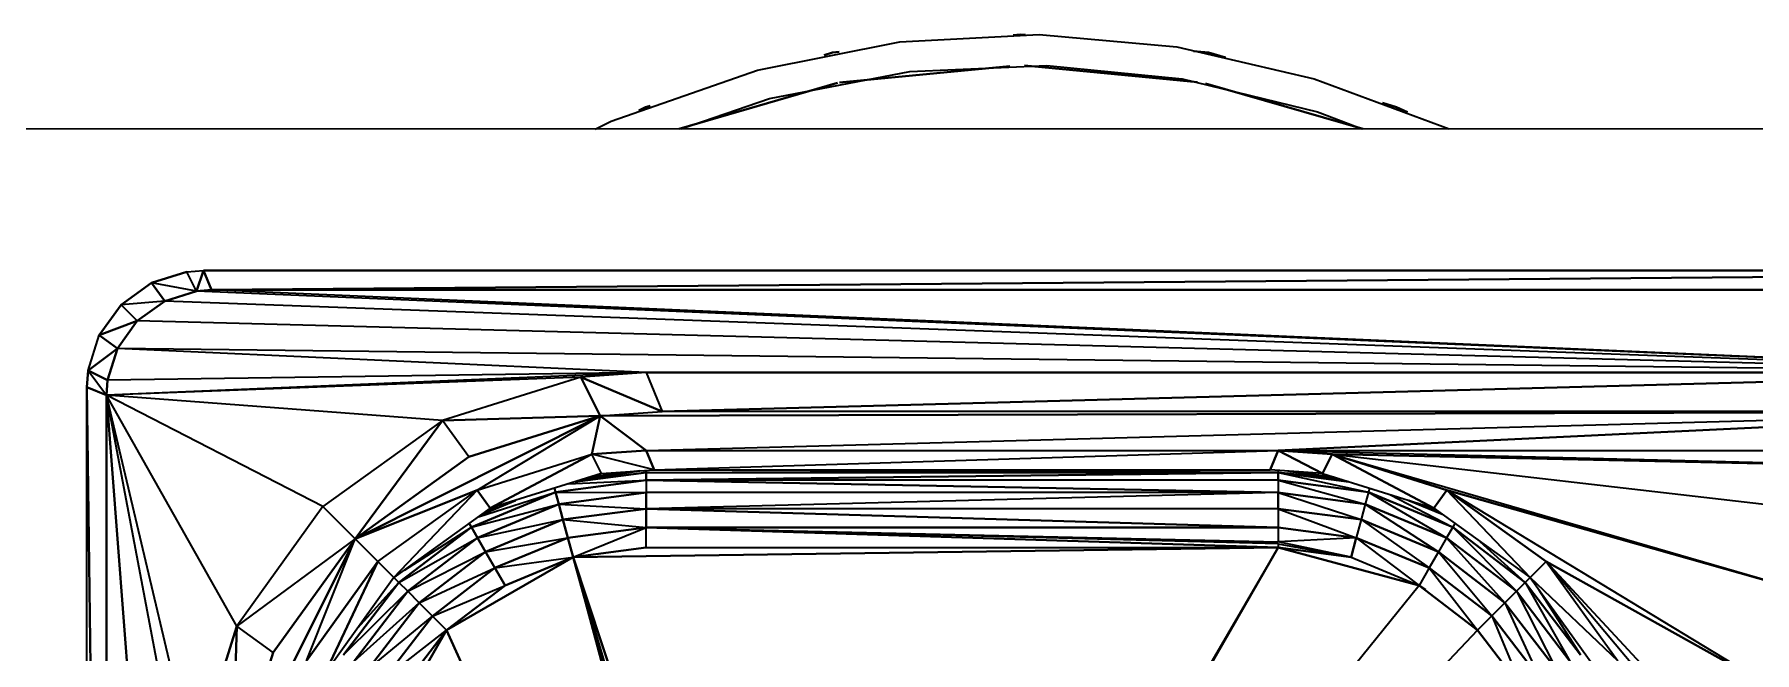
# Model space of a CAD drawing. Header units: millimetres. Extents: x -234375 to -184638, y -91483 to -70216.
# Drawn here: x -230122.8 to -229682.9, y -73634.1 to -73476 of the extents above; entities that cross this region are included whole.
import ezdxf

# ---------------------------------------------------------------- set-up
doc = ezdxf.new("R2010")
doc.units = ezdxf.units.MM
doc.header["$MEASUREMENT"] = 0
doc.layers.add('New_Drawing & Figure_Pen_No__7', color=7, linetype='Continuous', lineweight=35)

msp = doc.modelspace()

# ---------------------------------------------------------------- linework, layer by layer
at = {"layer": 'New_Drawing & Figure_Pen_No__7', "color": 7, "linetype": 'Continuous', "lineweight": 35}
for p, q in [((-229869.36, -73476.11), (-229870.7, -73475.98)), ((-229870.7, -73475.98), (-229869.36, -73476.11)), ((-229822.6, -73480.63), (-229826.43, -73480.26)), ((-229826.43, -73480.26), (-229822.6, -73480.63)), ((-229916.99, -73488.29), (-229873.42, -73484.07)), ((-229873.42, -73484.07), (-229916.99, -73488.29)), ((-229869.63, -73483.91), (-229825.41, -73488.19)), ((-229825.41, -73488.19), (-229869.63, -73483.91)), ((-229957.96, -73500.17), (-229917.47, -73488.39)), ((-229917.47, -73488.39), (-229957.96, -73500.17)), ((-229823.36, -73488.52), (-229783.14, -73500.17)), ((-229783.14, -73500.17), (-229823.36, -73488.52)), ((-228699.61, -73500.12), (-230739.68, -73500.21)), ((-230092.87, -73539.49), (-230100.68, -73545.11)), ((-230100.68, -73545.11), (-230092.87, -73539.49)), ((-230092.9, -73539.52), (-230092.87, -73539.49)), ((-230092.87, -73539.49), (-230092.9, -73539.52)), ((-230092.87, -73539.49), (-230083.84, -73536.67)), ((-230083.84, -73536.67), (-230092.87, -73539.49)), ((-230081.37, -73541.61), (-230092.87, -73539.49)), ((-230089.51, -73544.16), (-230092.87, -73539.49)), ((-230081.37, -73541.61), (-230092.87, -73539.49)), ((-230092.87, -73539.49), (-230089.51, -73544.16)), ((-230083.84, -73536.67), (-230079.58, -73536.37)), ((-230083.84, -73536.67), (-230079.58, -73536.37)), ((-230081.37, -73541.61), (-230083.84, -73536.67)), ((-230081.37, -73541.61), (-230083.84, -73536.67)), ((-230081.37, -73541.61), (-230079.58, -73536.37)), ((-230079.58, -73536.37), (-230081.37, -73541.61)), ((-230079.58, -73536.37), (-229482.76, -73536.34)), ((-229482.76, -73536.34), (-230079.58, -73536.37)), ((-230077.52, -73541.34), (-230079.58, -73536.37)), ((-230021.84, -73536.39), (-230079.58, -73536.37)), ((-230079.58, -73536.37), (-230021.84, -73536.39)), ((-230079.58, -73536.37), (-230077.52, -73541.34)), ((-230077.52, -73541.34), (-229482.76, -73536.34)), ((-229482.76, -73536.34), (-230077.52, -73541.34)), ((-230089.51, -73544.16), (-230081.37, -73541.61)), ((-230081.37, -73541.61), (-230089.51, -73544.16)), ((-230081.37, -73541.61), (-230077.52, -73541.34)), ((-230077.52, -73541.34), (-230081.37, -73541.61)), ((-229591.03, -73562.45), (-230081.37, -73541.61)), ((-229591.03, -73562.45), (-230081.37, -73541.61)), ((-229484.82, -73541.31), (-230077.52, -73541.34)), ((-230077.52, -73541.34), (-229484.82, -73541.31)), ((-229591.03, -73562.45), (-230077.52, -73541.34)), ((-229591.03, -73562.45), (-230077.52, -73541.34)), ((-230106.3, -73552.92), (-230100.68, -73545.11)), ((-230100.68, -73545.11), (-230106.3, -73552.92)), ((-230089.51, -73544.16), (-230100.68, -73545.11)), ((-230089.51, -73544.16), (-230100.68, -73545.11)), ((-230100.68, -73545.11), (-230096.56, -73549.23)), ((-230096.56, -73549.23), (-230100.68, -73545.11)), ((-230096.56, -73549.23), (-230089.51, -73544.16)), ((-230089.51, -73544.16), (-230096.56, -73549.23)), ((-229591.03, -73562.45), (-230089.51, -73544.16)), ((-229591.03, -73562.45), (-230089.51, -73544.16)), ((-230096.56, -73549.23), (-230106.3, -73552.92)), ((-230106.3, -73552.92), (-230096.56, -73549.23)), ((-230101.63, -73556.28), (-230096.56, -73549.23)), ((-230096.56, -73549.23), (-230101.63, -73556.28)), ((-229591.03, -73562.45), (-230096.56, -73549.23)), ((-229591.03, -73562.45), (-230096.56, -73549.23)), ((-230109.12, -73561.95), (-230106.3, -73552.92)), ((-230109.12, -73561.95), (-230106.3, -73552.92)), ((-230109.12, -73561.95), (-230101.63, -73556.28)), ((-230101.63, -73556.28), (-230109.12, -73561.95)), ((-230106.3, -73552.92), (-230101.63, -73556.28)), ((-230101.63, -73556.28), (-230106.3, -73552.92)), ((-230104.17, -73564.42), (-230101.63, -73556.28)), ((-230101.63, -73556.28), (-230104.17, -73564.42)), ((-229966.43, -73562.47), (-230101.63, -73556.28)), ((-229591.03, -73562.45), (-230101.63, -73556.28)), ((-229966.43, -73562.47), (-230101.63, -73556.28)), ((-229591.03, -73562.45), (-230101.63, -73556.28)), ((-230109.42, -73566.21), (-230109.12, -73561.95)), ((-230109.12, -73561.95), (-230109.42, -73566.21)), ((-230109.12, -73561.95), (-230104.17, -73564.42)), ((-230109.12, -73561.95), (-230104.45, -73568.27)), ((-230109.12, -73561.95), (-230104.45, -73568.27)), ((-230104.17, -73564.42), (-230109.12, -73561.95)), ((-229966.43, -73562.47), (-230104.45, -73568.27)), ((-229966.43, -73562.47), (-230104.45, -73568.27)), ((-229983.13, -73563.67), (-230104.45, -73568.27)), ((-229983.13, -73563.67), (-230104.45, -73568.27)), ((-230104.45, -73568.27), (-230104.17, -73564.42)), ((-230104.17, -73564.42), (-230104.45, -73568.27)), ((-229966.43, -73562.47), (-230104.17, -73564.42)), ((-229966.43, -73562.47), (-230104.17, -73564.42)), ((-229983.13, -73563.67), (-230018.48, -73574.7)), ((-229983.13, -73563.67), (-230018.48, -73574.7)), ((-229966.43, -73562.47), (-229983.13, -73563.67)), ((-229966.43, -73562.47), (-229983.13, -73563.67)), ((-229978.17, -73573.56), (-229983.13, -73563.67)), ((-229962.31, -73572.42), (-229983.13, -73563.67)), ((-229983.13, -73563.67), (-229962.31, -73572.42)), ((-229983.13, -73563.67), (-229978.17, -73573.56)), ((-229591.03, -73562.45), (-229966.43, -73562.47)), ((-229966.43, -73562.47), (-229591.03, -73562.45)), ((-229966.43, -73562.47), (-229962.31, -73572.42)), ((-229966.43, -73562.47), (-229962.31, -73572.42)), ((-229962.31, -73572.42), (-229591.03, -73562.45)), ((-229591.03, -73562.45), (-229962.31, -73572.42)), ((-230104.43, -73942.13), (-230109.42, -73566.21)), ((-230109.41, -73944.19), (-230109.42, -73566.21)), ((-230109.42, -73566.21), (-230104.45, -73568.27)), ((-230109.42, -73566.21), (-230104.43, -73942.13)), ((-230109.41, -73944.19), (-230109.42, -73566.21)), ((-230104.45, -73568.27), (-230109.42, -73566.21)), ((-230018.48, -73574.7), (-230104.45, -73568.27)), ((-230049.08, -73596.71), (-230104.45, -73568.27)), ((-230018.48, -73574.7), (-230104.45, -73568.27)), ((-230104.45, -73568.27), (-230104.43, -73942.13)), ((-230083.31, -73679.35), (-230104.45, -73568.27)), ((-230083.3, -73840.99), (-230104.45, -73568.27)), ((-230082.11, -73662.66), (-230104.45, -73568.27)), ((-230083.31, -73679.35), (-230104.45, -73568.27)), ((-230071.08, -73627.31), (-230104.45, -73568.27)), ((-230082.11, -73662.66), (-230104.45, -73568.27)), ((-230049.08, -73596.71), (-230104.45, -73568.27)), ((-230071.08, -73627.31), (-230104.45, -73568.27)), ((-230104.43, -73942.13), (-230104.45, -73568.27)), ((-230104.45, -73568.27), (-230083.3, -73840.99)), ((-230018.48, -73574.7), (-230049.08, -73596.71)), ((-230018.48, -73574.7), (-230049.08, -73596.71)), ((-229978.17, -73573.56), (-230040.84, -73604.95)), ((-230040.84, -73604.95), (-229978.17, -73573.56)), ((-230018.48, -73574.7), (-230040.84, -73604.95)), ((-230040.84, -73604.95), (-230018.48, -73574.7)), ((-230018.48, -73574.7), (-229978.17, -73573.56)), ((-229978.17, -73573.56), (-230018.48, -73574.7)), ((-230011.76, -73584.04), (-230018.48, -73574.7)), ((-230011.76, -73584.04), (-230018.48, -73574.7)), ((-229978.17, -73573.56), (-230011.76, -73584.04)), ((-230011.76, -73584.04), (-229978.17, -73573.56)), ((-230009.62, -73592.51), (-229978.17, -73573.56)), ((-230009.62, -73592.51), (-229978.17, -73573.56)), ((-229978.17, -73573.56), (-229980.28, -73583.36)), ((-229980.28, -73583.36), (-229978.17, -73573.56)), ((-229595.15, -73572.4), (-229978.17, -73573.56)), ((-229978.17, -73573.56), (-229595.15, -73572.4)), ((-229978.17, -73573.56), (-229962.31, -73572.42)), ((-229978.17, -73573.56), (-229962.31, -73572.42)), ((-229966.43, -73582.37), (-229978.17, -73573.56)), ((-229978.17, -73573.56), (-229966.43, -73582.37)), ((-229966.43, -73582.37), (-229595.15, -73572.4)), ((-229966.43, -73582.37), (-229595.15, -73572.4)), ((-229595.15, -73572.4), (-229962.31, -73572.42)), ((-229595.15, -73572.4), (-229962.31, -73572.42)), ((-229804.79, -73582.36), (-229595.15, -73572.4)), ((-229595.15, -73572.4), (-229804.79, -73582.36)), ((-230009.62, -73592.51), (-229980.28, -73583.36)), ((-230009.62, -73592.51), (-229980.28, -73583.36)), ((-230006.26, -73597.18), (-229980.28, -73583.36)), ((-229980.28, -73583.36), (-230006.26, -73597.18)), ((-229966.43, -73582.37), (-229980.28, -73583.36)), ((-229980.28, -73583.36), (-229966.43, -73582.37)), ((-229977.81, -73588.3), (-229980.28, -73583.36)), ((-229964.37, -73587.34), (-229980.28, -73583.36)), ((-229964.37, -73587.34), (-229980.28, -73583.36)), ((-229977.81, -73588.3), (-229980.28, -73583.36)), ((-229966.43, -73582.37), (-229804.79, -73582.36)), ((-229966.43, -73582.37), (-229804.79, -73582.36)), ((-229966.43, -73582.37), (-229964.37, -73587.34)), ((-229964.37, -73587.34), (-229966.43, -73582.37)), ((-229964.37, -73587.34), (-229804.79, -73582.36)), ((-229964.37, -73587.34), (-229804.79, -73582.36)), ((-229806.85, -73587.33), (-229804.79, -73582.36)), ((-229804.79, -73582.36), (-229806.85, -73587.33)), ((-229804.79, -73582.36), (-229591.03, -73582.35)), ((-229804.79, -73582.36), (-229591.03, -73582.35)), ((-229804.79, -73582.36), (-229619.87, -73586.99)), ((-229804.79, -73582.36), (-229790.94, -73583.35)), ((-229804.79, -73582.36), (-229619.87, -73586.99)), ((-229790.94, -73583.35), (-229804.79, -73582.36)), ((-229804.79, -73582.36), (-229793.42, -73588.3)), ((-229793.42, -73588.3), (-229804.79, -73582.36)), ((-229793.42, -73588.3), (-229790.94, -73583.35)), ((-229790.94, -73583.35), (-229793.42, -73588.3)), ((-229761.61, -73592.5), (-229790.94, -73583.35)), ((-229790.94, -73583.35), (-229764.97, -73597.17)), ((-229764.97, -73597.17), (-229790.94, -73583.35)), ((-229790.94, -73583.35), (-229665.12, -73619.87)), ((-229790.94, -73583.35), (-229761.61, -73592.5)), ((-229790.94, -73583.35), (-229645.41, -73600.16)), ((-229790.94, -73583.35), (-229665.12, -73619.87)), ((-229790.94, -73583.35), (-229619.87, -73586.99)), ((-229790.94, -73583.35), (-229645.41, -73600.16)), ((-229619.87, -73586.99), (-229790.94, -73583.35)), ((-230011.76, -73584.04), (-230040.84, -73604.95)), ((-230040.84, -73604.95), (-230011.76, -73584.04)), ((-229983.48, -73590.07), (-229968.1, -73587.61)), ((-229968.1, -73587.61), (-229983.48, -73590.07)), ((-229980.77, -73589.23), (-229968.9, -73587.66)), ((-229968.9, -73587.66), (-229980.77, -73589.23)), ((-229980.77, -73589.23), (-229968.9, -73587.66)), ((-229968.9, -73587.66), (-229980.77, -73589.23)), ((-229968.9, -73587.66), (-229980.76, -73589.23)), ((-229980.76, -73589.23), (-229968.9, -73587.66)), ((-229977.81, -73588.3), (-229964.37, -73587.34)), ((-229966.43, -73588.02), (-229966.43, -73587.34)), ((-229966.43, -73587.34), (-229966.43, -73588.02)), ((-229966.43, -73588.02), (-229966.43, -73587.34)), ((-229964.37, -73587.34), (-229806.85, -73587.33)), ((-229964.37, -73587.34), (-229806.85, -73587.33)), ((-229804.79, -73588.01), (-229964.37, -73587.35)), ((-229964.37, -73587.35), (-229804.79, -73588.01)), ((-229793.42, -73588.3), (-229806.85, -73587.33)), ((-229804.79, -73587.33), (-229804.79, -73588.01)), ((-229804.79, -73587.33), (-229804.79, -73588.01)), ((-229802.32, -73587.66), (-229790.46, -73589.22)), ((-229790.46, -73589.22), (-229802.32, -73587.66)), ((-229802.32, -73587.66), (-229790.46, -73589.22)), ((-229802.32, -73587.66), (-229790.46, -73589.22)), ((-229790.46, -73589.22), (-229802.32, -73587.66)), ((-229977.81, -73588.3), (-230006.26, -73597.18)), ((-229989.82, -73592.05), (-229989.56, -73593.05)), ((-229989.56, -73593.05), (-229989.82, -73592.05)), ((-229989.82, -73592.05), (-229989.56, -73593.05)), ((-229989.82, -73592.05), (-229989.56, -73593.05)), ((-229989.56, -73593.05), (-229966.43, -73590)), ((-229966.43, -73590), (-229989.56, -73593.05)), ((-229966.43, -73590), (-229989.56, -73593.05)), ((-229989.56, -73593.05), (-229966.43, -73590)), ((-229986.29, -73590.95), (-229966.43, -73590)), ((-229986.29, -73590.95), (-229966.43, -73590)), ((-229984.52, -73590.4), (-229966.43, -73588.02)), ((-229984.52, -73590.4), (-229966.43, -73588.02)), ((-229966.43, -73588.02), (-229984.52, -73590.4)), ((-229966.43, -73588.02), (-229984.52, -73590.4)), ((-229966.43, -73588.02), (-229804.79, -73588.01)), ((-229966.43, -73588.02), (-229804.79, -73588.01)), ((-229966.43, -73590), (-229804.79, -73588.01)), ((-229804.79, -73588.01), (-229966.43, -73590)), ((-229966.43, -73588.02), (-229966.43, -73590)), ((-229966.43, -73590), (-229966.43, -73588.02)), ((-229966.43, -73588.02), (-229966.43, -73590)), ((-229966.43, -73590), (-229966.43, -73593.17)), ((-229804.79, -73590), (-229966.43, -73590)), ((-229966.43, -73590), (-229804.79, -73593.16)), ((-229804.79, -73593.16), (-229966.43, -73590)), ((-229966.43, -73590), (-229966.43, -73593.17)), ((-229966.43, -73590), (-229966.43, -73593.17)), ((-229804.79, -73590), (-229966.43, -73590)), ((-229804.79, -73588.01), (-229804.79, -73590)), ((-229804.79, -73588.01), (-229781.67, -73593.04)), ((-229786.7, -73590.39), (-229804.79, -73588.01)), ((-229804.79, -73588.01), (-229781.67, -73593.04)), ((-229804.79, -73588.01), (-229786.7, -73590.39)), ((-229804.79, -73588.01), (-229789.17, -73589.62)), ((-229789.17, -73589.62), (-229804.79, -73588.01)), ((-229804.79, -73590), (-229804.79, -73588.01)), ((-229804.79, -73590), (-229781.67, -73593.04)), ((-229804.79, -73590), (-229804.79, -73593.16)), ((-229804.79, -73590), (-229782.49, -73596.09)), ((-229781.67, -73593.04), (-229804.79, -73590)), ((-229804.79, -73590), (-229782.49, -73596.09)), ((-229804.79, -73590), (-229804.79, -73593.16)), ((-229793.42, -73588.3), (-229764.97, -73597.17)), ((-229781.4, -73592.04), (-229781.67, -73593.04)), ((-229781.4, -73592.04), (-229781.67, -73593.04)), ((-230049.08, -73596.71), (-230071.08, -73627.31)), ((-230049.08, -73596.71), (-230071.08, -73627.31)), ((-230040.84, -73604.95), (-230049.08, -73596.71)), ((-230040.84, -73604.95), (-230049.08, -73596.71)), ((-230009.62, -73592.51), (-230040.84, -73604.95)), ((-230040.84, -73604.95), (-230009.62, -73592.51)), ((-230035.01, -73610.77), (-230009.62, -73592.51)), ((-230035.01, -73610.77), (-230009.62, -73592.51)), ((-230030.89, -73614.89), (-230009.62, -73592.51)), ((-230009.62, -73592.51), (-230030.89, -73614.89)), ((-230011.1, -73601.98), (-229989.56, -73593.05)), ((-229989.56, -73593.05), (-230011.1, -73601.98)), ((-229989.56, -73593.05), (-230011.1, -73601.98)), ((-230011.1, -73601.98), (-229989.56, -73593.05)), ((-230011.1, -73601.98), (-229988.74, -73596.1)), ((-230011.1, -73601.98), (-229988.74, -73596.1)), ((-230006.26, -73597.18), (-230009.62, -73592.51)), ((-230009.62, -73592.51), (-230006.26, -73597.18)), ((-230009.52, -73604.71), (-229988.74, -73596.1)), ((-230009.52, -73604.71), (-229988.74, -73596.1)), ((-229988.74, -73596.1), (-230009.52, -73604.71)), ((-229988.74, -73596.1), (-230009.52, -73604.71)), ((-230009.28, -73599.35), (-229989.56, -73593.05)), ((-230009.28, -73599.35), (-229989.56, -73593.05)), ((-230008.41, -73598.73), (-229999.85, -73595.18)), ((-230008.41, -73598.73), (-229999.85, -73595.18)), ((-229999.85, -73595.18), (-230008.41, -73598.73)), ((-229999.85, -73595.18), (-230008.41, -73598.73)), ((-230006.64, -73597.45), (-230004.41, -73596.6)), ((-230006.64, -73597.45), (-230004.41, -73596.6)), ((-229988.74, -73596.1), (-229989.56, -73593.05)), ((-229989.56, -73593.05), (-229988.74, -73596.1)), ((-229989.56, -73593.05), (-229988.74, -73596.1)), ((-229989.56, -73593.05), (-229988.74, -73596.1)), ((-229989.56, -73593.05), (-229966.43, -73593.17)), ((-229989.56, -73593.05), (-229966.43, -73593.17)), ((-229988.74, -73596.1), (-229966.43, -73593.17)), ((-229988.74, -73596.1), (-229966.43, -73593.17)), ((-229966.43, -73593.17), (-229988.74, -73596.1)), ((-229966.43, -73593.17), (-229988.74, -73596.1)), ((-229988.74, -73596.1), (-229987.67, -73600.08)), ((-229987.67, -73600.08), (-229988.74, -73596.1)), ((-229988.74, -73596.1), (-229987.67, -73600.08)), ((-229988.74, -73596.1), (-229987.67, -73600.08)), ((-229988.74, -73596.1), (-229966.43, -73597.29)), ((-229988.74, -73596.1), (-229966.43, -73597.29)), ((-229804.79, -73593.16), (-229966.43, -73593.17)), ((-229804.79, -73593.16), (-229966.43, -73597.29)), ((-229804.79, -73593.16), (-229966.43, -73593.17)), ((-229804.79, -73593.16), (-229966.43, -73597.29)), ((-229966.43, -73593.17), (-229966.43, -73597.29)), ((-229966.43, -73597.29), (-229966.43, -73593.17)), ((-229966.43, -73593.17), (-229966.43, -73597.29)), ((-229804.79, -73593.16), (-229782.49, -73596.09)), ((-229804.79, -73593.16), (-229804.79, -73597.28)), ((-229804.79, -73593.16), (-229783.55, -73600.07)), ((-229782.49, -73596.09), (-229804.79, -73593.16)), ((-229804.79, -73593.16), (-229783.55, -73600.07)), ((-229804.79, -73597.28), (-229804.79, -73593.16)), ((-229782.49, -73596.09), (-229783.55, -73600.07)), ((-229782.49, -73596.09), (-229783.55, -73600.07)), ((-229781.67, -73593.04), (-229782.49, -73596.09)), ((-229781.67, -73593.04), (-229782.49, -73596.09)), ((-229782.49, -73596.09), (-229761.7, -73604.7)), ((-229782.49, -73596.09), (-229763.76, -73608.27)), ((-229761.7, -73604.7), (-229782.49, -73596.09)), ((-229782.49, -73596.09), (-229763.76, -73608.27)), ((-229781.67, -73593.04), (-229761.7, -73604.7)), ((-229760.12, -73601.96), (-229781.67, -73593.04)), ((-229781.67, -73593.04), (-229761.7, -73604.7)), ((-229781.67, -73593.04), (-229760.12, -73601.96)), ((-229776.24, -73593.65), (-229760.12, -73601.96)), ((-229776.24, -73593.65), (-229760.12, -73601.96)), ((-229771.37, -73595.17), (-229762.82, -73598.71)), ((-229762.82, -73598.71), (-229771.37, -73595.17)), ((-229768.37, -73596.11), (-229763.27, -73598.39)), ((-229768.37, -73596.11), (-229763.27, -73598.39)), ((-229761.61, -73592.5), (-229764.97, -73597.17)), ((-229764.97, -73597.17), (-229761.61, -73592.5)), ((-229761.61, -73592.5), (-229677.63, -73643.48)), ((-229761.61, -73592.5), (-229736.22, -73610.76)), ((-229761.61, -73592.5), (-229665.12, -73619.87)), ((-229761.61, -73592.5), (-229677.63, -73643.48)), ((-229665.12, -73619.87), (-229761.61, -73592.5)), ((-229740.34, -73614.88), (-229761.61, -73592.5)), ((-229736.22, -73610.76), (-229761.61, -73592.5)), ((-229761.61, -73592.5), (-229740.34, -73614.88)), ((-230006.26, -73597.18), (-230030.89, -73614.89)), ((-230011.1, -73601.98), (-230011.64, -73601.05)), ((-230011.64, -73601.05), (-230011.1, -73601.98)), ((-230011.64, -73601.05), (-230011.1, -73601.98)), ((-230011.64, -73601.05), (-230011.1, -73601.98)), ((-230009.52, -73604.71), (-229987.67, -73600.08)), ((-230009.52, -73604.71), (-229987.67, -73600.08)), ((-230007.46, -73608.28), (-229987.67, -73600.08)), ((-229987.67, -73600.08), (-230007.46, -73608.28)), ((-229987.67, -73600.08), (-230007.46, -73608.28)), ((-230007.46, -73608.28), (-229987.67, -73600.08)), ((-229987.67, -73600.08), (-229966.43, -73597.29)), ((-229966.43, -73597.29), (-229987.67, -73600.08)), ((-229966.43, -73597.29), (-229987.67, -73600.08)), ((-229987.67, -73600.08), (-229966.43, -73597.29)), ((-229986.43, -73604.72), (-229987.67, -73600.08)), ((-229987.67, -73600.08), (-229986.43, -73604.72)), ((-229987.67, -73600.08), (-229986.43, -73604.72)), ((-229987.67, -73600.08), (-229986.43, -73604.72)), ((-229987.67, -73600.08), (-229966.43, -73602.08)), ((-229987.67, -73600.08), (-229966.43, -73602.08)), ((-229804.79, -73597.28), (-229966.43, -73597.29)), ((-229804.79, -73597.28), (-229966.43, -73597.29)), ((-229966.43, -73602.08), (-229966.43, -73597.29)), ((-229804.79, -73602.08), (-229966.43, -73597.29)), ((-229966.43, -73597.29), (-229804.79, -73602.08)), ((-229966.43, -73597.29), (-229966.43, -73602.08)), ((-229966.43, -73597.29), (-229966.43, -73602.08)), ((-229804.79, -73597.28), (-229783.55, -73600.07)), ((-229804.79, -73597.28), (-229804.79, -73602.08)), ((-229804.79, -73597.28), (-229784.8, -73604.71)), ((-229783.55, -73600.07), (-229804.79, -73597.28)), ((-229804.79, -73597.28), (-229784.8, -73604.71)), ((-229804.79, -73597.28), (-229804.79, -73602.08)), ((-229783.55, -73600.07), (-229784.8, -73604.71)), ((-229783.55, -73600.07), (-229784.8, -73604.71)), ((-229783.55, -73600.07), (-229766.16, -73612.43)), ((-229763.76, -73608.27), (-229783.55, -73600.07)), ((-229783.55, -73600.07), (-229766.16, -73612.43)), ((-229783.55, -73600.07), (-229763.76, -73608.27)), ((-229764.97, -73597.17), (-229740.34, -73614.88)), ((-229759.59, -73601.04), (-229760.12, -73601.96)), ((-229759.59, -73601.04), (-229760.12, -73601.96)), ((-230040.84, -73604.95), (-230072.22, -73667.61)), ((-230072.22, -73667.61), (-230040.84, -73604.95)), ((-230040.84, -73604.95), (-230071.08, -73627.31)), ((-230040.84, -73604.95), (-230071.08, -73627.31)), ((-230061.75, -73634.03), (-230040.84, -73604.95)), ((-230040.84, -73604.95), (-230061.75, -73634.03)), ((-230053.27, -73636.17), (-230040.84, -73604.95)), ((-230053.27, -73636.17), (-230040.84, -73604.95)), ((-230035.01, -73610.77), (-230040.84, -73604.95)), ((-230040.84, -73604.95), (-230035.01, -73610.77)), ((-230011.1, -73601.98), (-230029.61, -73616.18)), ((-230029.61, -73616.18), (-230011.1, -73601.98)), ((-230029.61, -73616.18), (-230011.1, -73601.98)), ((-230011.1, -73601.98), (-230029.61, -73616.18)), ((-230029.61, -73616.18), (-230009.52, -73604.71)), ((-230029.61, -73616.18), (-230009.52, -73604.71)), ((-230028.23, -73612.98), (-230011.1, -73601.98)), ((-230028.23, -73612.98), (-230011.1, -73601.98)), ((-230027.37, -73618.41), (-230009.52, -73604.71)), ((-230009.52, -73604.71), (-230027.37, -73618.41)), ((-230027.37, -73618.41), (-230009.52, -73604.71)), ((-230009.52, -73604.71), (-230027.37, -73618.41)), ((-230011.1, -73601.98), (-230009.52, -73604.71)), ((-230011.1, -73601.98), (-230009.52, -73604.71)), ((-230009.52, -73604.71), (-230011.1, -73601.98)), ((-230011.1, -73601.98), (-230009.52, -73604.71)), ((-230007.46, -73608.28), (-230009.52, -73604.71)), ((-230009.52, -73604.71), (-230007.46, -73608.28)), ((-230009.52, -73604.71), (-230007.46, -73608.28)), ((-230009.52, -73604.71), (-230007.46, -73608.28)), ((-230007.46, -73608.28), (-229986.43, -73604.72)), ((-230007.46, -73608.28), (-229986.43, -73604.72)), ((-230005.06, -73612.44), (-229986.43, -73604.72)), ((-230005.06, -73612.44), (-229986.43, -73604.72)), ((-229986.43, -73604.72), (-230005.06, -73612.44)), ((-229986.43, -73604.72), (-230005.06, -73612.44)), ((-229986.43, -73604.72), (-229966.43, -73602.08)), ((-229986.43, -73604.72), (-229966.43, -73602.08)), ((-229966.43, -73602.08), (-229986.43, -73604.72)), ((-229986.43, -73604.72), (-229966.43, -73602.08)), ((-229985.1, -73609.69), (-229986.43, -73604.72)), ((-229986.43, -73604.72), (-229985.1, -73609.69)), ((-229986.43, -73604.72), (-229985.1, -73609.69)), ((-229986.43, -73604.72), (-229985.1, -73609.69)), ((-229985.1, -73609.69), (-229966.43, -73602.08)), ((-229985.1, -73609.69), (-229966.43, -73602.08)), ((-229966.43, -73602.08), (-229804.79, -73602.08)), ((-229804.79, -73602.08), (-229966.43, -73602.08)), ((-229966.43, -73602.08), (-229804.79, -73605.76)), ((-229966.43, -73607.23), (-229966.43, -73602.08)), ((-229804.79, -73607.23), (-229966.43, -73602.08)), ((-229804.79, -73606.25), (-229966.43, -73602.08)), ((-229966.43, -73602.08), (-229804.79, -73607.23)), ((-229966.43, -73607.23), (-229966.43, -73602.08)), ((-229966.43, -73607.23), (-229966.43, -73602.08)), ((-229804.79, -73602.08), (-229784.8, -73604.71)), ((-229784.8, -73604.71), (-229804.79, -73602.08)), ((-229804.79, -73602.08), (-229804.79, -73605.76)), ((-229804.79, -73602.08), (-229804.79, -73605.76)), ((-229784.8, -73604.71), (-229804.79, -73605.76)), ((-229784.8, -73604.71), (-229804.79, -73605.76)), ((-229784.8, -73604.71), (-229786.13, -73609.68)), ((-229786.13, -73609.68), (-229784.8, -73604.71)), ((-229784.8, -73604.71), (-229768.73, -73616.89)), ((-229784.8, -73604.71), (-229766.16, -73612.43)), ((-229766.16, -73612.43), (-229784.8, -73604.71)), ((-229784.8, -73604.71), (-229768.73, -73616.89)), ((-229761.7, -73604.7), (-229763.76, -73608.27)), ((-229761.7, -73604.7), (-229763.76, -73608.27)), ((-229760.12, -73601.96), (-229761.7, -73604.7)), ((-229760.12, -73601.96), (-229761.7, -73604.7)), ((-229761.7, -73604.7), (-229743.85, -73618.4)), ((-229761.7, -73604.7), (-229746.77, -73621.31)), ((-229743.85, -73618.4), (-229761.7, -73604.7)), ((-229761.7, -73604.7), (-229746.77, -73621.31)), ((-229760.12, -73601.96), (-229743.85, -73618.4)), ((-229741.62, -73616.16), (-229760.12, -73601.96)), ((-229760.12, -73601.96), (-229743.85, -73618.4)), ((-229760.12, -73601.96), (-229741.62, -73616.16)), ((-230027.37, -73618.41), (-230007.46, -73608.28)), ((-230027.37, -73618.41), (-230007.46, -73608.28)), ((-230007.46, -73608.28), (-230024.46, -73621.32)), ((-230024.46, -73621.32), (-230007.46, -73608.28)), ((-230024.46, -73621.32), (-230007.46, -73608.28)), ((-230007.46, -73608.28), (-230024.46, -73621.32)), ((-230017.42, -73628.36), (-229985.1, -73609.69)), ((-229985.1, -73609.69), (-230017.42, -73628.36)), ((-230007.46, -73608.28), (-230005.06, -73612.44)), ((-230007.46, -73608.28), (-230005.06, -73612.44)), ((-230005.06, -73612.44), (-230007.46, -73608.28)), ((-230007.46, -73608.28), (-230005.06, -73612.44)), ((-230005.06, -73612.44), (-229985.1, -73609.69)), ((-230005.06, -73612.44), (-229985.1, -73609.69)), ((-230002.49, -73616.9), (-229985.1, -73609.69)), ((-229985.1, -73609.69), (-230002.49, -73616.9)), ((-230002.49, -73616.9), (-229985.1, -73609.69)), ((-230002.49, -73616.9), (-229985.1, -73609.69)), ((-229804.79, -73607.23), (-229985.1, -73609.69)), ((-229966.43, -73607.23), (-229985.1, -73609.69)), ((-229985.1, -73609.69), (-229804.79, -73607.23)), ((-229966.43, -73607.23), (-229985.1, -73609.69)), ((-229985.1, -73609.69), (-229966.43, -73607.23)), ((-229985.1, -73609.69), (-229966.43, -73607.23)), ((-229985.1, -73609.69), (-229922.59, -73797.34)), ((-229922.59, -73797.34), (-229985.1, -73609.69)), ((-229985.1, -73609.69), (-229927.06, -73804.38)), ((-229927.06, -73804.38), (-229985.1, -73609.69)), ((-229985.1, -73609.69), (-229929.32, -73810.67)), ((-229929.32, -73810.67), (-229985.1, -73609.69)), ((-229985.1, -73609.69), (-229930.08, -73812.8)), ((-229985.1, -73609.69), (-229930.08, -73812.8)), ((-229966.43, -73607.23), (-229804.79, -73607.23)), ((-229966.43, -73607.23), (-229804.79, -73607.23)), ((-229804.79, -73607.23), (-229908.13, -73784.47)), ((-229804.79, -73607.23), (-229908.13, -73784.47)), ((-229804.79, -73607.23), (-229905.9, -73783.05)), ((-229905.9, -73783.05), (-229804.79, -73607.23)), ((-229786.13, -73609.68), (-229804.79, -73605.76)), ((-229804.79, -73606.25), (-229804.79, -73607.23)), ((-229804.79, -73606.25), (-229804.79, -73607.23)), ((-229804.79, -73606.25), (-229786.13, -73609.68)), ((-229768.73, -73616.89), (-229804.79, -73607.23)), ((-229786.13, -73609.68), (-229804.79, -73607.23)), ((-229804.79, -73607.23), (-229768.73, -73616.89)), ((-229804.79, -73607.23), (-229786.13, -73609.68)), ((-229786.13, -73609.68), (-229768.73, -73616.89)), ((-229786.13, -73609.68), (-229768.73, -73616.89)), ((-229786.13, -73609.68), (-229768.73, -73616.89)), ((-229763.76, -73608.27), (-229766.16, -73612.43)), ((-229763.76, -73608.27), (-229766.16, -73612.43)), ((-229763.76, -73608.27), (-229750.16, -73624.7)), ((-229746.77, -73621.31), (-229763.76, -73608.27)), ((-229763.76, -73608.27), (-229750.16, -73624.7)), ((-229763.76, -73608.27), (-229746.77, -73621.31)), ((-229753.21, -73605.63), (-229741.62, -73616.16)), ((-229753.21, -73605.63), (-229741.62, -73616.16)), ((-230035.01, -73610.77), (-230053.27, -73636.17)), ((-230053.27, -73636.17), (-230035.01, -73610.77)), ((-230035.01, -73610.77), (-230048.6, -73639.53)), ((-230048.6, -73639.53), (-230035.01, -73610.77)), ((-230035.01, -73610.77), (-230030.89, -73614.89)), ((-230030.89, -73614.89), (-230035.01, -73610.77)), ((-230024.46, -73621.32), (-230005.06, -73612.44)), ((-230024.46, -73621.32), (-230005.06, -73612.44)), ((-230021.07, -73624.72), (-230005.06, -73612.44)), ((-230021.07, -73624.72), (-230005.06, -73612.44)), ((-230005.06, -73612.44), (-230021.07, -73624.72)), ((-230005.06, -73612.44), (-230021.07, -73624.72)), ((-230002.49, -73616.9), (-230005.06, -73612.44)), ((-230005.06, -73612.44), (-230002.49, -73616.9)), ((-230005.06, -73612.44), (-230002.49, -73616.9)), ((-230005.06, -73612.44), (-230002.49, -73616.9)), ((-229766.16, -73612.43), (-229768.73, -73616.89)), ((-229766.16, -73612.43), (-229768.73, -73616.89)), ((-229766.16, -73612.43), (-229753.8, -73628.35)), ((-229750.16, -73624.7), (-229766.16, -73612.43)), ((-229766.16, -73612.43), (-229753.8, -73628.35)), ((-229766.16, -73612.43), (-229750.16, -73624.7)), ((-229740.34, -73614.88), (-229736.22, -73610.76)), ((-229736.22, -73610.76), (-229740.34, -73614.88)), ((-229736.22, -73610.76), (-229717.95, -73636.15)), ((-229736.22, -73610.76), (-229682.94, -73674.26)), ((-229736.22, -73610.76), (-229717.95, -73636.15)), ((-229736.22, -73610.76), (-229682.75, -73668.39)), ((-229736.22, -73610.76), (-229682.94, -73674.26)), ((-229736.22, -73610.76), (-229677.63, -73643.48)), ((-229736.22, -73610.76), (-229682.75, -73668.39)), ((-229677.63, -73643.48), (-229736.22, -73610.76)), ((-230030.89, -73614.89), (-230048.6, -73639.53)), ((-230029.61, -73616.18), (-230043.81, -73634.68)), ((-230043.81, -73634.68), (-230029.61, -73616.18)), ((-230043.81, -73634.68), (-230029.61, -73616.18)), ((-230029.61, -73616.18), (-230043.81, -73634.68)), ((-230043.81, -73634.68), (-230027.37, -73618.41)), ((-230043.81, -73634.68), (-230027.37, -73618.41)), ((-230041.07, -73636.26), (-230027.37, -73618.41)), ((-230027.37, -73618.41), (-230041.07, -73636.26)), ((-230041.07, -73636.26), (-230027.37, -73618.41)), ((-230027.37, -73618.41), (-230041.07, -73636.26)), ((-230040.14, -73627.76), (-230029.61, -73616.18)), ((-230040.14, -73627.76), (-230029.61, -73616.18)), ((-230030.89, -73614.89), (-230029.61, -73616.18)), ((-230030.89, -73614.89), (-230029.61, -73616.18)), ((-230029.61, -73616.18), (-230030.89, -73614.89)), ((-230030.89, -73614.89), (-230029.61, -73616.18)), ((-230027.37, -73618.41), (-230029.61, -73616.18)), ((-230029.61, -73616.18), (-230027.37, -73618.41)), ((-230029.61, -73616.18), (-230027.37, -73618.41)), ((-230029.61, -73616.18), (-230027.37, -73618.41)), ((-230027.37, -73618.41), (-230024.46, -73621.32)), ((-230027.37, -73618.41), (-230024.46, -73621.32)), ((-230024.46, -73621.32), (-230027.37, -73618.41)), ((-230027.37, -73618.41), (-230024.46, -73621.32)), ((-230021.07, -73624.72), (-230002.49, -73616.9)), ((-230021.07, -73624.72), (-230002.49, -73616.9)), ((-230002.49, -73616.9), (-230017.42, -73628.36)), ((-230017.42, -73628.36), (-230002.49, -73616.9)), ((-230017.42, -73628.36), (-230002.49, -73616.9)), ((-230002.49, -73616.9), (-230017.42, -73628.36)), ((-230004.22, -73618.05), (-230002.49, -73616.9)), ((-229768.73, -73616.89), (-229901.32, -73781.29)), ((-229768.73, -73616.89), (-229901.32, -73781.29)), ((-229768.73, -73616.89), (-229753.8, -73628.35)), ((-229767, -73618.04), (-229768.73, -73616.89)), ((-229768.73, -73616.89), (-229753.8, -73628.35)), ((-229753.8, -73628.35), (-229768.73, -73616.89)), ((-229743.85, -73618.4), (-229746.77, -73621.31)), ((-229743.85, -73618.4), (-229746.77, -73621.31)), ((-229741.62, -73616.16), (-229743.85, -73618.4)), ((-229741.62, -73616.16), (-229743.85, -73618.4)), ((-229743.85, -73618.4), (-229730.15, -73636.25)), ((-229743.85, -73618.4), (-229733.72, -73638.31)), ((-229730.15, -73636.25), (-229743.85, -73618.4)), ((-229743.85, -73618.4), (-229733.72, -73638.31)), ((-229740.34, -73614.88), (-229741.62, -73616.16)), ((-229740.34, -73614.88), (-229741.62, -73616.16)), ((-229741.62, -73616.16), (-229727.42, -73634.67)), ((-229741.62, -73616.16), (-229730.15, -73636.25)), ((-229727.42, -73634.67), (-229741.62, -73616.16)), ((-229741.62, -73616.16), (-229730.15, -73636.25)), ((-229740.34, -73614.88), (-229717.95, -73636.15)), ((-229740.34, -73614.88), (-229722.62, -73639.51)), ((-229740.34, -73614.88), (-229717.95, -73636.15)), ((-229738.1, -73618.04), (-229727.42, -73634.67)), ((-229738.1, -73618.04), (-229727.42, -73634.67)), ((-230041.07, -73636.26), (-230024.46, -73621.32)), ((-230041.07, -73636.26), (-230024.46, -73621.32)), ((-230037.5, -73638.32), (-230024.46, -73621.32)), ((-230024.46, -73621.32), (-230037.5, -73638.32)), ((-230024.46, -73621.32), (-230037.5, -73638.32)), ((-230037.5, -73638.32), (-230024.46, -73621.32)), ((-230021.07, -73624.72), (-230024.46, -73621.32)), ((-230024.46, -73621.32), (-230021.07, -73624.72)), ((-230024.46, -73621.32), (-230021.07, -73624.72)), ((-230024.46, -73621.32), (-230021.07, -73624.72)), ((-229746.77, -73621.31), (-229750.16, -73624.7)), ((-229746.77, -73621.31), (-229750.16, -73624.7)), ((-229746.77, -73621.31), (-229733.72, -73638.31)), ((-229746.77, -73621.31), (-229737.88, -73640.71)), ((-229733.72, -73638.31), (-229746.77, -73621.31)), ((-229746.77, -73621.31), (-229737.88, -73640.71)), ((-230071.08, -73627.31), (-230082.11, -73662.66)), ((-230082.11, -73662.66), (-230071.08, -73627.31)), ((-230072.22, -73667.61), (-230071.08, -73627.31)), ((-230071.08, -73627.31), (-230072.22, -73667.61)), ((-230061.75, -73634.03), (-230071.08, -73627.31)), ((-230061.75, -73634.03), (-230071.08, -73627.31)), ((-230037.5, -73638.32), (-230021.07, -73624.72)), ((-230037.5, -73638.32), (-230021.07, -73624.72)), ((-230033.34, -73640.72), (-230021.07, -73624.72)), ((-230021.07, -73624.72), (-230033.34, -73640.72)), ((-230033.34, -73640.72), (-230021.07, -73624.72)), ((-230021.07, -73624.72), (-230033.34, -73640.72)), ((-230017.42, -73628.36), (-230021.07, -73624.72)), ((-230021.07, -73624.72), (-230017.42, -73628.36)), ((-230021.07, -73624.72), (-230017.42, -73628.36)), ((-230021.07, -73624.72), (-230017.42, -73628.36)), ((-229750.16, -73624.7), (-229753.8, -73628.35)), ((-229750.16, -73624.7), (-229753.8, -73628.35)), ((-229750.16, -73624.7), (-229737.88, -73640.71)), ((-229750.16, -73624.7), (-229742.34, -73643.28)), ((-229737.88, -73640.71), (-229750.16, -73624.7)), ((-229750.16, -73624.7), (-229742.34, -73643.28)), ((-230036.09, -73660.69), (-230017.42, -73628.36)), ((-230017.42, -73628.36), (-230036.09, -73660.69)), ((-230033.34, -73640.72), (-230017.42, -73628.36)), ((-230033.34, -73640.72), (-230017.42, -73628.36)), ((-230017.42, -73628.36), (-230028.88, -73643.29)), ((-230028.88, -73643.29), (-230017.42, -73628.36)), ((-230028.88, -73643.29), (-230017.42, -73628.36)), ((-230028.88, -73643.29), (-230017.42, -73628.36)), ((-230017.42, -73628.36), (-229931.26, -73819.84)), ((-230017.42, -73628.36), (-229931.19, -73819.27)), ((-229931.19, -73819.27), (-230017.42, -73628.36)), ((-230017.42, -73628.36), (-229931.26, -73819.84)), ((-229753.8, -73628.35), (-229897.97, -73780.09)), ((-229753.8, -73628.35), (-229897.97, -73780.09)), ((-229753.8, -73628.35), (-229742.34, -73643.28)), ((-229742.34, -73643.28), (-229753.8, -73628.35)), ((-229753.8, -73628.35), (-229742.34, -73643.28)), ((-230072.22, -73667.61), (-230061.75, -73634.03)), ((-230061.75, -73634.03), (-230072.22, -73667.61))]:
    msp.add_line(p, q, dxfattribs=at)
at = {"layer": 'New_Drawing & Figure_Pen_No__7', "color": 7, "linetype": 'Continuous', "lineweight": 35, "flags": 128}
for points in [[(-229979.43, -73500.18), (-229975.39, -73498.14), (-229937.92, -73485.1), (-229901.54, -73477.9), (-229865.91, -73476.02), (-229830.72, -73479.19), (-229795.56, -73487.31), (-229761.01, -73500.17)], [(-229869.36, -73476.11), (-229870.7, -73475.98), (-229872.52, -73476.15)], [(-229872.52, -73476.15), (-229870.7, -73475.98), (-229869.36, -73476.11)], [(-229917.05, -73480.47), (-229918.73, -73480.63), (-229920.9, -73481.26)], [(-229920.9, -73481.26), (-229918.73, -73480.63), (-229917.05, -73480.47)], [(-229818.24, -73481.89), (-229822.6, -73480.63), (-229826.43, -73480.26)], [(-229826.43, -73480.26), (-229822.6, -73480.63), (-229818.24, -73481.89)], [(-229957.44, -73500.17), (-229934.83, -73492.38), (-229898.98, -73485.47), (-229863.95, -73483.9), (-229829.31, -73487.36), (-229794.7, -73495.77), (-229783.31, -73500.17)], [(-229965.38, -73494.21), (-229966.59, -73494.56), (-229968.31, -73495.4)], [(-229968.31, -73495.4), (-229966.59, -73494.56), (-229965.38, -73494.21)], [(-229771.73, -73495.87), (-229774.48, -73494.55), (-229778.08, -73493.51)], [(-229778.08, -73493.51), (-229774.48, -73494.55), (-229771.73, -73495.87)]]:
    msp.add_lwpolyline(points, dxfattribs=at)

doc.saveas('drawing.dxf')
